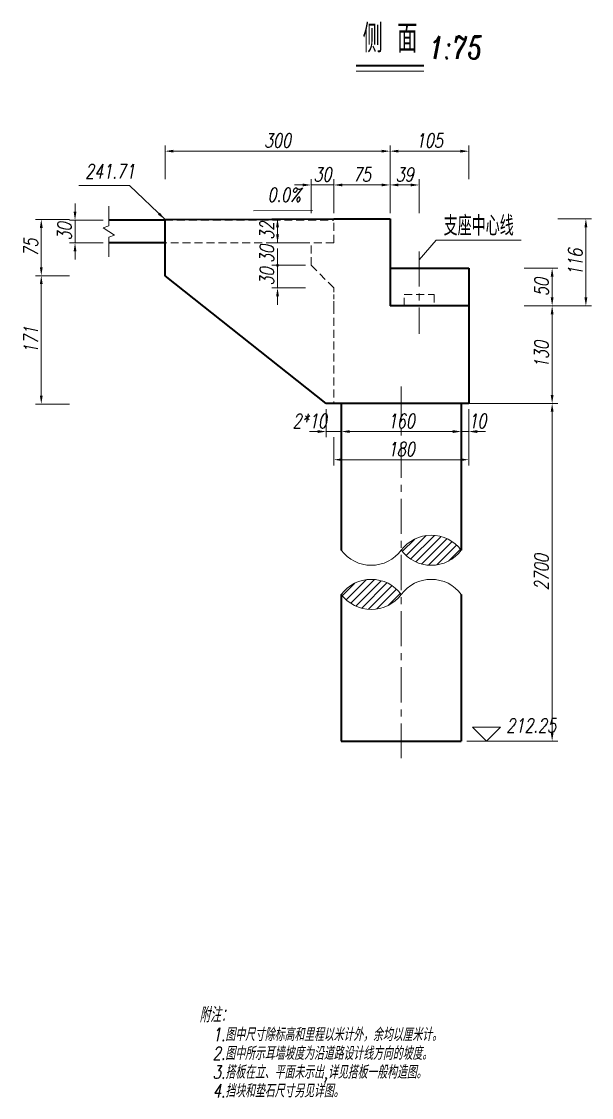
# Model space of a CAD drawing. Extents: x 3402 to 24931, y 1247 to 19601.
# Drawn here: x 17331 to 24931, y 3256 to 17590 of the extents above; entities that cross this region are included whole.
import ezdxf
from ezdxf.enums import TextEntityAlignment as Align

# ---------------------------------------------------------------- set-up
doc = ezdxf.new("R2010")
doc.units = 0
doc.linetypes.add('CENTER', pattern=[50.8, 31.75, -6.35, 6.35, -6.35])
doc.linetypes.add('DASHED', pattern=[19.05, 12.7, -6.35])
for name, color, linetype, lineweight in [('填充', 4, 'Continuous', 15), ('工作线', 1, 'Continuous', 35), ('文字', 7, 'Continuous', 15), ('构造虚线', 6, 'DASHED', 20), ('标注', 3, 'Continuous', 15), ('结构轮廓', 1, 'Continuous', 35), ('轴线', 2, 'CENTER', 15)]:
    doc.layers.add(name, color=color, linetype=linetype, lineweight=lineweight)
doc.styles.add('标注', font='ITALC1.SHX', dxfattribs={"width": 0.75, "bigfont": 'fsdb.shx'})
doc.styles.add('标题', font='ITALC1.SHX', dxfattribs={"width": 0.75, "height": 5, "bigfont": 'fsdb.shx'})
doc.styles.add('标题2', font='ITALC1.SHX', dxfattribs={"width": 0.75, "height": 4, "bigfont": 'fsdb.shx'})
doc.styles.add('注释', font='ITALC1.SHX', dxfattribs={"width": 0.75, "height": 3.5, "bigfont": 'fsdb.shx'})
doc.dimstyles.new('DimStyle75', dxfattribs={"dimtxt": 187.5, "dimasz": 112.5, "dimexe": 75, "dimexo": 75, "dimgap": 46.875, "dimtad": 1, "dimdec": 1, "dimlfac": 0.1, "dimdsep": 46, "dimtxsty": '标注', "dimsah": 1, "dimcen": 0, "dimclrd": 256, "dimclre": 256, "dimclrt": 256, "dimadec": 1, "dimazin": 2, "dimtfac": 1, "dimtdec": 4, "dimtmove": 2, "dimatfit": 3, "dimfxl": 0, "dimtolj": 1, "dimtzin": 0, "dimlwd": -1, "dimlwe": -1, "dimarcsym": 0})

# ---------------------------------------------------------------- blocks, each defined once
blk = doc.blocks.new('*D83')
at = {"layer": 'Defpoints', "color": 0}
for p in [(18044.166667, 14942.222222), (18494.166667, 14942.222222), (18494.166667, 14642.222222)]:
    blk.add_point(p, dxfattribs=at)
at = {"layer": '标注'}
for p, q in [((18044.166667, 15054.722222), (18044.166667, 15167.222222)), ((18419.166667, 14942.222222), (17969.166667, 14942.222222)), ((18044.166667, 14642.222222), (18044.166667, 14942.222222)), ((18419.166667, 14642.222222), (17969.166667, 14642.222222)), ((18044.166667, 14529.722222), (18044.166667, 14417.222222))]:
    blk.add_line(p, q, dxfattribs=at)
for points in [[(18025.416667, 15054.722222), (18062.916667, 15054.722222), (18044.166667, 14942.222222)], [(18025.416667, 14529.722222), (18062.916667, 14529.722222), (18044.166667, 14642.222222)]]:
    blk.add_solid(points, dxfattribs=at)
at = {"layer": '标注', "insert": (17903.540667, 14792.222222), "char_height": 187.5, "attachment_point": 5, "rotation": 90, "style": '标注'}
blk.add_mtext('\\A1;30', dxfattribs=at)
blk = doc.blocks.new('*D84')
at = {"layer": 'Defpoints', "color": 0}
for p in [(17594.166667, 14203.222222), (18044.166667, 14203.222222), (18044.166667, 12493.222222)]:
    blk.add_point(p, dxfattribs=at)
at = {"layer": '标注'}
for p, q in [((17969.166667, 14203.222222), (17519.166667, 14203.222222)), ((17594.166667, 12605.722222), (17594.166667, 14090.722222)), ((17969.166667, 12493.222222), (17519.166667, 12493.222222))]:
    blk.add_line(p, q, dxfattribs=at)
for points in [[(17575.416667, 14090.722222), (17612.916667, 14090.722222), (17594.166667, 14203.222222)], [(17575.416667, 12605.722222), (17612.916667, 12605.722222), (17594.166667, 12493.222222)]]:
    blk.add_solid(points, dxfattribs=at)
at = {"layer": '标注', "insert": (17453.541667, 13348.222222), "char_height": 187.5, "attachment_point": 5, "rotation": 90, "style": '标注'}
blk.add_mtext('\\A1;171', dxfattribs=at)
blk = doc.blocks.new('*D85')
at = {"layer": 'Defpoints', "color": 0}
for p in [(17594.166667, 14953.222222), (18044.166667, 14953.222222), (18044.166667, 14203.222222)]:
    blk.add_point(p, dxfattribs=at)
at = {"layer": '标注'}
for p, q in [((17969.166667, 14953.222222), (17519.166667, 14953.222222)), ((17594.166667, 14315.722222), (17594.166667, 14840.722222)), ((17969.166667, 14203.222222), (17519.166667, 14203.222222))]:
    blk.add_line(p, q, dxfattribs=at)
for points in [[(17575.416667, 14840.722222), (17612.916667, 14840.722222), (17594.166667, 14953.222222)], [(17575.416667, 14315.722222), (17612.916667, 14315.722222), (17594.166667, 14203.222222)]]:
    blk.add_solid(points, dxfattribs=at)
at = {"layer": '标注', "insert": (17453.541667, 14578.222222), "char_height": 187.5, "attachment_point": 5, "rotation": 90, "style": '标注'}
blk.add_mtext('\\A1;75', dxfattribs=at)
blk = doc.blocks.new('Dot_User')
blk.add_line((0, 0), (-1, 0))
at = {"layer": '标注', "const_width": 0.1653, "flags": 128}
blk.add_lwpolyline([(-0.08265, 0, 1), (0.08265, 0, 1)], format="xyb", close=True, dxfattribs=at)
blk = doc.blocks.new('*D86')
at = {"layer": 'Defpoints', "color": 0}
for p in [(20744.166667, 14342.222222), (21194.166667, 14342.222222), (21194.166667, 14042.222222)]:
    blk.add_point(p, dxfattribs=at)
at = {"layer": '标注'}
for p, q in [((20744.166667, 14454.722222), (20744.166667, 14567.222222)), ((21119.166667, 14342.222222), (20669.166667, 14342.222222)), ((20744.166667, 14042.222222), (20744.166667, 14342.222222)), ((21119.166667, 14042.222222), (20669.166667, 14042.222222)), ((20744.166667, 13929.722222), (20744.166667, 13817.222222))]:
    blk.add_line(p, q, dxfattribs=at)
blk.add_solid([(20725.416667, 13929.722222), (20762.916667, 13929.722222), (20744.166667, 14042.222222)], dxfattribs=at)
at = {"layer": '标注', "xscale": 112.5, "yscale": 112.5, "zscale": 112.5, "rotation": 270}
blk.add_blockref('Dot_User', (20744.166667, 14342.222222), dxfattribs=at)
at = {"layer": '标注', "insert": (20603.540667, 14192.222222), "char_height": 187.5, "attachment_point": 5, "rotation": 90, "style": '标注'}
blk.add_mtext('\\A1;30', dxfattribs=at)
blk = doc.blocks.new('*D87')
at = {"layer": 'Defpoints', "color": 0}
for p in [(20744.166667, 14642.222222), (21194.166667, 14642.222222), (21194.166667, 14342.222222)]:
    blk.add_point(p, dxfattribs=at)
at = {"layer": '标注'}
for p, q in [((20744.166667, 14867.222222), (20744.166667, 14754.722222)), ((20744.166667, 14642.222222), (20744.166667, 14867.222222)), ((21119.166667, 14642.222222), (20669.166667, 14642.222222)), ((21119.166667, 14342.222222), (20669.166667, 14342.222222))]:
    blk.add_line(p, q, dxfattribs=at)
blk.add_solid([(20725.416667, 14754.722222), (20762.916667, 14754.722222), (20744.166667, 14642.222222)], dxfattribs=at)
at = {"layer": '标注', "insert": (20603.540667, 14492.222222), "char_height": 187.5, "attachment_point": 5, "rotation": 90, "style": '标注'}
blk.add_mtext('\\A1;30', dxfattribs=at)
blk = doc.blocks.new('*D88')
at = {"layer": 'Defpoints', "color": 0}
for p in [(20744.166667, 14962.222222), (21194.166667, 14962.222222), (21194.166667, 14642.222222)]:
    blk.add_point(p, dxfattribs=at)
at = {"layer": '标注'}
for p, q in [((21119.166667, 14962.222222), (20669.166667, 14962.222222)), ((20744.166667, 14754.722222), (20744.166667, 14849.722222)), ((21119.166667, 14642.222222), (20669.166667, 14642.222222))]:
    blk.add_line(p, q, dxfattribs=at)
for points in [[(20725.416667, 14849.722222), (20762.916667, 14849.722222), (20744.166667, 14962.222222)], [(20725.416667, 14754.722222), (20762.916667, 14754.722222), (20744.166667, 14642.222222)]]:
    blk.add_solid(points, dxfattribs=at)
at = {"layer": '标注', "insert": (20603.540667, 14802.222222), "char_height": 187.5, "attachment_point": 5, "rotation": 90, "style": '标注'}
blk.add_mtext('\\A1;32', dxfattribs=at)
blk = doc.blocks.new('*D89')
at = {"layer": 'Defpoints', "color": 0}
for p in [(21494.166667, 15412.222222), (21194.166667, 14962.222222), (21494.166667, 14962.222222)]:
    blk.add_point(p, dxfattribs=at)
at = {"layer": '标注'}
for p, q in [((21194.166667, 15037.222222), (21194.166667, 15487.222222)), ((21494.166667, 15037.222222), (21494.166667, 15487.222222)), ((21081.666667, 15412.222222), (20969.166667, 15412.222222)), ((21194.166667, 15412.222222), (21494.166667, 15412.222222)), ((21606.666667, 15412.222222), (21719.166667, 15412.222222))]:
    blk.add_line(p, q, dxfattribs=at)
for points in [[(21081.666667, 15430.972222), (21081.666667, 15393.472222), (21194.166667, 15412.222222)], [(21606.666667, 15430.972222), (21606.666667, 15393.472222), (21494.166667, 15412.222222)]]:
    blk.add_solid(points, dxfattribs=at)
at = {"layer": '标注', "insert": (21344.166667, 15552.848222), "char_height": 187.5, "attachment_point": 5, "style": '标注'}
blk.add_mtext('\\A1;30', dxfattribs=at)
blk = doc.blocks.new('*D90')
at = {"layer": 'Defpoints', "color": 0}
for p in [(22244.166667, 15412.222222), (21494.166667, 14962.222222), (22244.166667, 14962.222222)]:
    blk.add_point(p, dxfattribs=at)
at = {"layer": '标注'}
for p, q in [((21494.166667, 15037.222222), (21494.166667, 15487.222222)), ((22244.166667, 15037.222222), (22244.166667, 15487.222222)), ((21606.666667, 15412.222222), (22131.666667, 15412.222222))]:
    blk.add_line(p, q, dxfattribs=at)
for points in [[(21606.666667, 15430.972222), (21606.666667, 15393.472222), (21494.166667, 15412.222222)], [(22131.666667, 15430.972222), (22131.666667, 15393.472222), (22244.166667, 15412.222222)]]:
    blk.add_solid(points, dxfattribs=at)
at = {"layer": '标注', "insert": (21869.166667, 15552.847222), "char_height": 187.5, "attachment_point": 5, "style": '标注'}
blk.add_mtext('\\A1;75', dxfattribs=at)
blk = doc.blocks.new('*D91')
at = {"layer": 'Defpoints', "color": 0}
for p in [(22634.166667, 15412.222222), (22244.166667, 14962.222222), (22634.166667, 14962.222222)]:
    blk.add_point(p, dxfattribs=at)
at = {"layer": '标注'}
for p, q in [((22244.166667, 15037.222222), (22244.166667, 15487.222222)), ((22634.166667, 15037.222222), (22634.166667, 15487.222222)), ((22356.666667, 15412.222222), (22521.666667, 15412.222222))]:
    blk.add_line(p, q, dxfattribs=at)
for points in [[(22356.666667, 15430.972222), (22356.666667, 15393.472222), (22244.166667, 15412.222222)], [(22521.666667, 15430.972222), (22521.666667, 15393.472222), (22634.166667, 15412.222222)]]:
    blk.add_solid(points, dxfattribs=at)
at = {"layer": '标注', "insert": (22439.166667, 15552.848222), "char_height": 187.5, "attachment_point": 5, "style": '标注'}
blk.add_mtext('\\A1;39', dxfattribs=at)
blk = doc.blocks.new('*D92')
at = {"layer": 'Defpoints', "color": 0}
for p in [(22244.166667, 15862.222222), (19244.166667, 15412.222222), (22244.166667, 15412.222222)]:
    blk.add_point(p, dxfattribs=at)
at = {"layer": '标注'}
for p, q in [((19244.166667, 15487.222222), (19244.166667, 15937.222222)), ((22244.166667, 15487.222222), (22244.166667, 15937.222222)), ((19356.666667, 15862.222222), (22131.666667, 15862.222222))]:
    blk.add_line(p, q, dxfattribs=at)
for points in [[(19356.666667, 15880.972222), (19356.666667, 15843.472222), (19244.166667, 15862.222222)], [(22131.666667, 15880.972222), (22131.666667, 15843.472222), (22244.166667, 15862.222222)]]:
    blk.add_solid(points, dxfattribs=at)
at = {"layer": '标注', "insert": (20744.166667, 16002.847222), "char_height": 187.5, "attachment_point": 5, "style": '标注'}
blk.add_mtext('\\A1;300', dxfattribs=at)
blk = doc.blocks.new('*D93')
at = {"layer": 'Defpoints', "color": 0}
for p in [(23294.166667, 15862.222222), (22244.166667, 15412.222222), (23294.166667, 15412.222222)]:
    blk.add_point(p, dxfattribs=at)
at = {"layer": '标注'}
for p, q in [((22244.166667, 15487.222222), (22244.166667, 15937.222222)), ((23294.166667, 15487.222222), (23294.166667, 15937.222222)), ((22356.666667, 15862.222222), (23181.666667, 15862.222222))]:
    blk.add_line(p, q, dxfattribs=at)
for points in [[(22356.666667, 15880.972222), (22356.666667, 15843.472222), (22244.166667, 15862.222222)], [(23181.666667, 15880.972222), (23181.666667, 15843.472222), (23294.166667, 15862.222222)]]:
    blk.add_solid(points, dxfattribs=at)
at = {"layer": '标注', "insert": (22769.166667, 16002.847222), "char_height": 187.5, "attachment_point": 5, "style": '标注'}
blk.add_mtext('\\A1;105', dxfattribs=at)
blk = doc.blocks.new('*D94')
at = {"layer": 'Defpoints', "color": 0}
for p in [(21394.166667, 12502.222222), (21594.166667, 12502.222222), (21594.166667, 12127.222222)]:
    blk.add_point(p, dxfattribs=at)
at = {"layer": '标注'}
for p, q in [((21394.166667, 12427.222222), (21394.166667, 12052.222222)), ((21594.166667, 12427.222222), (21594.166667, 12052.222222)), ((21281.666667, 12127.222222), (21169.166667, 12127.222222)), ((21394.166667, 12127.222222), (21594.166667, 12127.222222)), ((21706.666667, 12127.222222), (21819.166667, 12127.222222))]:
    blk.add_line(p, q, dxfattribs=at)
for points in [[(21281.666667, 12145.972222), (21281.666667, 12108.472222), (21394.166667, 12127.222222)], [(21706.666667, 12145.972222), (21706.666667, 12108.472222), (21594.166667, 12127.222222)]]:
    blk.add_solid(points, dxfattribs=at)
at = {"layer": '标注', "insert": (21174.747024, 12267.848222), "char_height": 187.5, "attachment_point": 5, "style": '标注'}
blk.add_mtext('\\A1;2*10', dxfattribs=at)
blk = doc.blocks.new('*D95')
at = {"layer": 'Defpoints', "color": 0}
for p in [(21594.166667, 12502.222222), (23194.166667, 12502.222222), (23194.166667, 12127.222222)]:
    blk.add_point(p, dxfattribs=at)
at = {"layer": '标注'}
for p, q in [((21594.166667, 12427.222222), (21594.166667, 12052.222222)), ((23194.166667, 12427.222222), (23194.166667, 12052.222222)), ((21706.666667, 12127.222222), (23081.666667, 12127.222222))]:
    blk.add_line(p, q, dxfattribs=at)
for points in [[(21706.666667, 12145.972222), (21706.666667, 12108.472222), (21594.166667, 12127.222222)], [(23081.666667, 12145.972222), (23081.666667, 12108.472222), (23194.166667, 12127.222222)]]:
    blk.add_solid(points, dxfattribs=at)
at = {"layer": '标注', "insert": (22394.166667, 12267.847222), "char_height": 187.5, "attachment_point": 5, "style": '标注'}
blk.add_mtext('\\A1;160', dxfattribs=at)
blk = doc.blocks.new('*D96')
at = {"layer": 'Defpoints', "color": 0}
for p in [(23194.166667, 12502.222222), (23294.166667, 12502.222222), (23294.166667, 12127.222222)]:
    blk.add_point(p, dxfattribs=at)
at = {"layer": '标注'}
for p, q in [((23194.166667, 12427.222222), (23194.166667, 12052.222222)), ((23294.166667, 12427.222222), (23294.166667, 12052.222222)), ((23081.666667, 12127.222222), (22969.166667, 12127.222222)), ((23194.166667, 12127.222222), (23294.166667, 12127.222222)), ((23406.666667, 12127.222222), (23519.166667, 12127.222222))]:
    blk.add_line(p, q, dxfattribs=at)
for points in [[(23081.666667, 12145.972222), (23081.666667, 12108.472222), (23194.166667, 12127.222222)], [(23406.666667, 12145.972222), (23406.666667, 12108.472222), (23294.166667, 12127.222222)]]:
    blk.add_solid(points, dxfattribs=at)
at = {"layer": '标注', "insert": (23409.791667, 12267.848222), "char_height": 187.5, "attachment_point": 5, "style": '标注'}
blk.add_mtext('\\A1;10', dxfattribs=at)
blk = doc.blocks.new('*D97')
at = {"layer": 'Defpoints', "color": 0}
for p in [(21494.166667, 12127.222222), (23294.166667, 12127.222222), (23294.166667, 11752.222222)]:
    blk.add_point(p, dxfattribs=at)
at = {"layer": '标注'}
for p, q in [((21494.166667, 12052.222222), (21494.166667, 11677.222222)), ((23294.166667, 12052.222222), (23294.166667, 11677.222222)), ((21606.666667, 11752.222222), (23181.666667, 11752.222222))]:
    blk.add_line(p, q, dxfattribs=at)
for points in [[(21606.666667, 11770.972222), (21606.666667, 11733.472222), (21494.166667, 11752.222222)], [(23181.666667, 11770.972222), (23181.666667, 11733.472222), (23294.166667, 11752.222222)]]:
    blk.add_solid(points, dxfattribs=at)
at = {"layer": '标注', "insert": (22394.166667, 11892.847222), "char_height": 187.5, "attachment_point": 5, "style": '标注'}
blk.add_mtext('\\A1;180', dxfattribs=at)
blk = doc.blocks.new('*D98')
at = {"layer": 'Defpoints', "color": 0}
for p in [(23956, 13802), (24406, 13802), (23956, 12502)]:
    blk.add_point(p, dxfattribs=at)
at = {"layer": '标注'}
for p, q in [((24031, 13802), (24481, 13802)), ((24406, 12615), (24406, 13690)), ((24031, 12502), (24481, 12502))]:
    blk.add_line(p, q, dxfattribs=at)
for points in [[(24387, 13690), (24425, 13690), (24406, 13802)], [(24387, 12615), (24425, 12615), (24406, 12502)]]:
    blk.add_solid(points, dxfattribs=at)
at = {"layer": '标注', "insert": (24265, 13152), "char_height": 187.5, "attachment_point": 5, "rotation": 90, "style": '标注'}
blk.add_mtext('\\A1;130', dxfattribs=at)
blk = doc.blocks.new('*D99')
at = {"layer": 'Defpoints', "color": 0}
for p in [(23956, 14302), (24406, 14302), (23956, 13802)]:
    blk.add_point(p, dxfattribs=at)
at = {"layer": '标注'}
for p, q in [((24031, 14302), (24481, 14302)), ((24406, 13915), (24406, 14190)), ((24031, 13802), (24481, 13802))]:
    blk.add_line(p, q, dxfattribs=at)
for points in [[(24387, 14190), (24425, 14190), (24406, 14302)], [(24387, 13915), (24425, 13915), (24406, 13802)]]:
    blk.add_solid(points, dxfattribs=at)
at = {"layer": '标注', "insert": (24265, 14052), "char_height": 187.5, "attachment_point": 5, "rotation": 90, "style": '标注'}
blk.add_mtext('\\A1;50', dxfattribs=at)
blk = doc.blocks.new('*D100')
at = {"layer": 'Defpoints', "color": 0}
for p in [(24406, 14962), (24856, 14962), (24406, 13802)]:
    blk.add_point(p, dxfattribs=at)
at = {"layer": '标注'}
for p, q in [((24481, 14962), (24931, 14962)), ((24856, 13915), (24856, 14850)), ((24481, 13802), (24931, 13802))]:
    blk.add_line(p, q, dxfattribs=at)
for points in [[(24837, 14850), (24875, 14850), (24856, 14962)], [(24837, 13915), (24875, 13915), (24856, 13802)]]:
    blk.add_solid(points, dxfattribs=at)
at = {"layer": '标注', "insert": (24715, 14382), "char_height": 187.5, "attachment_point": 5, "rotation": 90, "style": '标注'}
blk.add_mtext('\\A1;116', dxfattribs=at)
blk = doc.blocks.new('*D102')
at = {"layer": 'Defpoints', "color": 0}
for p in [(23194, 12502), (23194, 8002), (24406, 8002)]:
    blk.add_point(p, dxfattribs=at)
at = {"layer": '标注'}
for p, q in [((23269, 12502), (24481, 12502)), ((24406, 12390), (24406, 8115)), ((23269, 8002), (24481, 8002))]:
    blk.add_line(p, q, dxfattribs=at)
for points in [[(24387, 12390), (24425, 12390), (24406, 12502)], [(24387, 8115), (24425, 8115), (24406, 8002)]]:
    blk.add_solid(points, dxfattribs=at)
at = {"layer": '标注', "insert": (24265, 10252), "char_height": 187.5, "attachment_point": 5, "rotation": 90, "style": '标注'}
blk.add_mtext('\\A1;2700', dxfattribs=at)

msp = doc.modelspace()

# ---------------------------------------------------------------- hatches: boundary and pattern name
at = {"layer": '填充'}
h = msp.add_hatch(dxfattribs=at)
h.set_pattern_fill('ANSI31', color=256, scale=23.622, style=0)
edge = h.paths.add_edge_path()
edge.add_arc((22794.166667, 10845.972222), 500, -143.130102, -36.869898)
edge.add_arc((22794.166667, 10245.972222), 500, 36.869898, 143.130102)
h = msp.add_hatch(dxfattribs=at)
h.set_pattern_fill('ANSI31', color=256, scale=23.622, style=0)
edge = h.paths.add_edge_path()
edge.add_arc((21994.166667, 9658.472222), 500, 36.869898, 143.130102)
edge.add_arc((21994.166667, 10258.472222), 500, -143.130102, -36.869898)

# ---------------------------------------------------------------- linework, layer by layer
at = {"layer": '工作线'}
msp.add_line((21794.166667, 17003.472222), (22694.166667, 17003.472222), dxfattribs=at)
at = {"layer": '文字'}
msp.add_line((21794.166667, 16928.472222), (22694.166667, 16928.472222), dxfattribs=at)
at = {"layer": '构造虚线', "color": 1, "ltscale": 8.351655}
for p, q in [((19244.166667, 14942.222222), (21494.166667, 14942.222222)), ((21494.166667, 14642.222222), (21494.166667, 14959.972222)), ((21494.166667, 14642.222222), (19244.166667, 14642.222222)), ((21194.166667, 14342.222222), (21194.166667, 14642.222222)), ((21494.166667, 14042.222222), (21194.166667, 14342.222222)), ((22244.166667, 14302.222222), (23294.166667, 14302.222222)), ((22434.166667, 13802.222222), (22434.166667, 13952.222222)), ((22434.166667, 13952.222222), (22834.166667, 13952.222222)), ((22834.166667, 13952.222222), (22834.166667, 13802.222222)), ((21494.166667, 13802.222222), (21494.166667, 12502.222222)), ((23294.166667, 13802.222222), (23294.166667, 13802.222222))]:
    msp.add_line(p, q, dxfattribs=at)
at = {"layer": '构造虚线', "color": 1, "ltscale": 4.724409}
msp.add_line((21494.166667, 13802.222222), (21494.166667, 14042.222222), dxfattribs=at)
at = {"layer": '标注'}
for p, q in [((20424.689588, 15069.264297), (21209.327073, 15071.61821)), ((22634.166667, 14414.722222), (22859.166667, 14677.222222)), ((22859.166667, 14677.222222), (23993.541667, 14677.222222)), ((23344.166667, 8189.722222), (23719.166667, 8189.722222)), ((23344.166667, 8189.722222), (23531.666667, 8002.222222)), ((23531.666667, 8002.222222), (23719.166667, 8189.722222)), ((23344.166667, 8002.222222), (24480.77381, 8002.222222))]:
    msp.add_line(p, q, dxfattribs=at)
at = {"layer": '标注', "flags": 128}
msp.add_lwpolyline([(18494.166667, 14454.722222), (18494.166667, 14717.222222), (18569.166667, 14744.51999), (18419.166667, 14839.924455), (18494.166667, 14867.222222), (18494.166667, 15129.722222)], dxfattribs=at)
at = {"layer": '标注'}
for centre, start, end in [((22794.166667, 10245.972222), 36.869898, 143.130102), ((21994.166667, 10845.972222), 216.869898, 323.130102), ((22794.166667, 10845.972222), 216.869898, 323.130102), ((21994.166667, 9658.472222), 36.869898, 143.130102), ((22794.166667, 9658.472222), 36.869898, 143.130102), ((21994.166667, 10258.472222), 216.869898, 323.130102)]:
    msp.add_arc(centre, 500, start, end, dxfattribs=at)
msp.add_solid([(20279.348133, 15063.203248), (20429.248911, 15063.65295), (20468.01738, 15131.269559), (20279.348133, 15063.203248)], dxfattribs=at)
at = {"layer": '结构轮廓'}
for p, q in [((19244.166667, 14942.222222), (18494.166667, 14942.222222)), ((19244.166667, 14953.222222), (22244.166667, 14962.222222)), ((19244.166667, 14203.222222), (19244.166667, 14953.222222)), ((21494.166667, 14962.222222), (22244.166667, 14962.222222)), ((21494.166667, 14959.972222), (21494.166667, 14962.222222)), ((22244.166667, 14962.222222), (22244.166667, 14302.222222)), ((19244.166667, 14642.222222), (18494.166667, 14642.222222)), ((21394.166667, 12501.922222), (19244.166667, 14203.222222)), ((22244.166667, 14302.222222), (22244.166667, 13802.222222)), ((22244.166667, 14302.222222), (23294.166667, 14302.222222)), ((23294.166667, 14302.222222), (23294.166667, 13802.222222)), ((23294.166667, 13802.222222), (22244.166667, 13802.222222)), ((23294.166667, 13802.222222), (23294.166667, 12502.222222)), ((21494.166667, 12502.222222), (21394.166667, 12501.922222)), ((23294.166667, 12502.222222), (21494.166667, 12502.222222)), ((21494.166667, 12502.222222), (21494.166667, 12502.222222)), ((21494.166667, 12502.222222), (21494.166667, 12502.222222)), ((21594.166667, 12502.222222), (21594.166667, 10545.972222)), ((23194.166667, 12502.222222), (23194.166667, 10545.972222)), ((21594.166667, 9958.472222), (21594.166667, 8002.222222)), ((23194.166667, 9958.472222), (23194.166667, 8002.222222)), ((21594.166667, 8002.222222), (23194.166667, 8002.222222))]:
    msp.add_line(p, q, dxfattribs=at)
at = {"layer": '轴线', "ltscale": 14.724409}
for p, q in [((22634.166667, 14527.222222), (22634.166667, 13427.222222)), ((22394.166667, 12727.222222), (22394.166667, 7777.222222))]:
    msp.add_line(p, q, dxfattribs=at)

# ---------------------------------------------------------------- texts
at = {"layer": '文字', "style": '标题', "width": 0.75}
msp.add_text('侧 面', height=375, dxfattribs=at).set_placement((22244.166667, 17063.472222), align=Align.BOTTOM_CENTER)
at = {"layer": '文字', "style": '标题2', "width": 0.75}
msp.add_text('1:75', height=300, dxfattribs=at).set_placement((22769.166667, 17003.472222), align=Align.BOTTOM_LEFT)
at = {"layer": '文字', "style": '注释', "width": 0.75}
msp.add_text('支座中心线', height=262.5, dxfattribs=at).set_placement((23426.354167, 14868.472222), align=Align.MIDDLE_CENTER)
at = {"layer": '文字', "width": 0.75}
for s, height, style, p in [('附注：', 200, '标题2', (19702.425595, 4457.027778)), ('1.图中尺寸除标高和里程以米计外，余均以厘米计。', 175, '注释', (19878.616071, 4182.027778)), ('2.图中所示耳墙坡度为沿道路设计线方向的坡度。', 175, '注释', (19878.616071, 3932.027778)), ('3.搭板在立、平面未示出,详见搭板一般构造图。', 175, '注释', (19878.616071, 3682.027778)), ('4.挡块和垫石尺寸另见详图。', 175, '注释', (19878.616071, 3432.027778))]:
    msp.add_text(s, height=height, dxfattribs=dict(at, style=style)).set_placement(p, align=Align.TOP_LEFT)
at = {"layer": '标注', "style": '标注', "width": 0.75}
for s, p in [('241.71', (18177.746611, 15443.834301)), ('212.25  ', (23794.166667, 8062.222222))]:
    msp.add_text(s, height=187.5, dxfattribs=at).set_placement(p, align=Align.BOTTOM_LEFT)
msp.add_text('0.0%%%', height=187.5, rotation=0.171887, dxfattribs=at).set_placement((20834.148762, 15130.492945), align=Align.BOTTOM_CENTER)

# ---------------------------------------------------------------- dimensions: what is measured, and where the dimension line sits
at = {"layer": '标注'}
for base, p1, p2, picture, middle in [((22244.166667, 15862.222222), (19244.166667, 15412.222222), (22244.166667, 15412.222222), '*D92', (20744.166667, 16002.847222)), ((23294.166667, 15862.222222), (22244.166667, 15412.222222), (23294.166667, 15412.222222), '*D93', (22769.166667, 16002.847222)), ((22244.166667, 15412.222222), (21494.166667, 14962.222222), (22244.166667, 14962.222222), '*D90', (21869.166667, 15552.847222)), ((23194.166667, 12127.222222), (21594.166667, 12502.222222), (23194.166667, 12502.222222), '*D95', (22394.166667, 12267.847222)), ((23294.166667, 11752.222222), (21494.166667, 12127.222222), (23294.166667, 12127.222222), '*D97', (22394.166667, 11892.847222))]:
    dim = msp.add_linear_dim(base=base, p1=p1, p2=p2, dimstyle='DimStyle75', dxfattribs=at)
    dim.commit()
    dim.dimension.update_dxf_attribs({"geometry": picture, "text_midpoint": middle})
for base, p1, p2, picture, middle in [((21494.166667, 15412.222222), (21194.166667, 14962.222222), (21494.166667, 14962.222222), '*D89', (21344.166667, 15552.848222)), ((22634.166667, 15412.222222), (22244.166667, 14962.222222), (22634.166667, 14962.222222), '*D91', (22439.166667, 15552.848222)), ((23294.166667, 12127.222222), (23194.166667, 12502.222222), (23294.166667, 12502.222222), '*D96', (23409.791667, 12267.848222))]:
    dim = msp.add_linear_dim(base=base, p1=p1, p2=p2, dimstyle='DimStyle75', dxfattribs=at)
    dim.commit()
    dim.dimension.update_dxf_attribs({"geometry": picture, "text_midpoint": middle, "dimtype": 160})
for base, p1, p2, picture, middle in [((18044.166667, 14942.222222), (18494.166667, 14642.222222), (18494.166667, 14942.222222), '*D83', (17903.540667, 14792.222222)), ((20744.166667, 14962.222222), (21194.166667, 14642.222222), (21194.166667, 14962.222222), '*D88', (20603.540667, 14802.222222))]:
    dim = msp.add_linear_dim(base=base, p1=p1, p2=p2, angle=90, dimstyle='DimStyle75', dxfattribs=at)
    dim.commit()
    dim.dimension.update_dxf_attribs({"geometry": picture, "text_midpoint": middle, "dimtype": 160})
dim = msp.add_aligned_dim(p1=(18044.166667, 14203.222222), p2=(18044.166667, 14953.222222), distance=450, dimstyle='DimStyle75', dxfattribs=at)
dim.commit()
dim.dimension.update_dxf_attribs({"geometry": '*D85', "text_midpoint": (17453.541667, 14578.222222)})
for base, p1, p2, picture, middle in [((24855.847345, 14962.222222), (24405.847345, 13802.222222), (24405.847345, 14962.222222), '*D100', (24715.222345, 14382.222222)), ((24405.847345, 14302.222222), (23955.847345, 13802.222222), (23955.847345, 14302.222222), '*D99', (24265.222345, 14052.222222)), ((24405.847345, 13802.222222), (23955.847345, 12502.222222), (23955.847345, 13802.222222), '*D98', (24265.222345, 13152.222222))]:
    dim = msp.add_linear_dim(base=base, p1=p1, p2=p2, angle=90, dimstyle='DimStyle75', dxfattribs=at)
    dim.commit()
    dim.dimension.update_dxf_attribs({"geometry": picture, "text_midpoint": middle})
for base, p1, p2, override, picture, middle in [((20744.166667, 14642.222222), (21194.166667, 14342.222222), (21194.166667, 14642.222222), {"dimblk1": 'Dot_User', "dimsah": 1, "dimsd1": 1}, '*D87', (20603.540667, 14492.222222)), ((20744.166667, 14342.222222), (21194.166667, 14042.222222), (21194.166667, 14342.222222), {"dimblk2": 'Dot_User', "dimsah": 1}, '*D86', (20603.540667, 14192.222222))]:
    dim = msp.add_linear_dim(base=base, p1=p1, p2=p2, angle=90, dimstyle='DimStyle75', override=override, dxfattribs=at)
    dim.commit()
    dim.dimension.update_dxf_attribs({"geometry": picture, "text_midpoint": middle, "dimtype": 160})
for p1, p2, distance, text, picture, middle in [((18044.166667, 12493.222222), (18044.166667, 14203.222222), 450, '171', '*D84', (17453.541667, 13348.222222)), ((23194.166667, 12502.222222), (23194.166667, 8002.222222), 1211.680678, '2700', '*D102', (24265.222345, 10252.222222))]:
    dim = msp.add_aligned_dim(p1=p1, p2=p2, distance=distance, text=text, dimstyle='DimStyle75', dxfattribs=at)
    dim.commit()
    dim.dimension.update_dxf_attribs({"geometry": picture, "text_midpoint": middle})
dim = msp.add_linear_dim(base=(21594.166667, 12127.222222), p1=(21394.166667, 12502.222222), p2=(21594.166667, 12502.222222), text='2*10', dimstyle='DimStyle75', dxfattribs=at)
dim.commit()
dim.dimension.update_dxf_attribs({"geometry": '*D94', "text_midpoint": (21174.747024, 12267.848222), "dimtype": 160})

# ---------------------------------------------------------------- leaders
msp.add_leader([(19244.166667, 14953.222222), (18768.77446, 15403.856697), (18094.61009, 15403.856697)], dimstyle='DimStyle75', dxfattribs=at)

doc.saveas('drawing.dxf')
